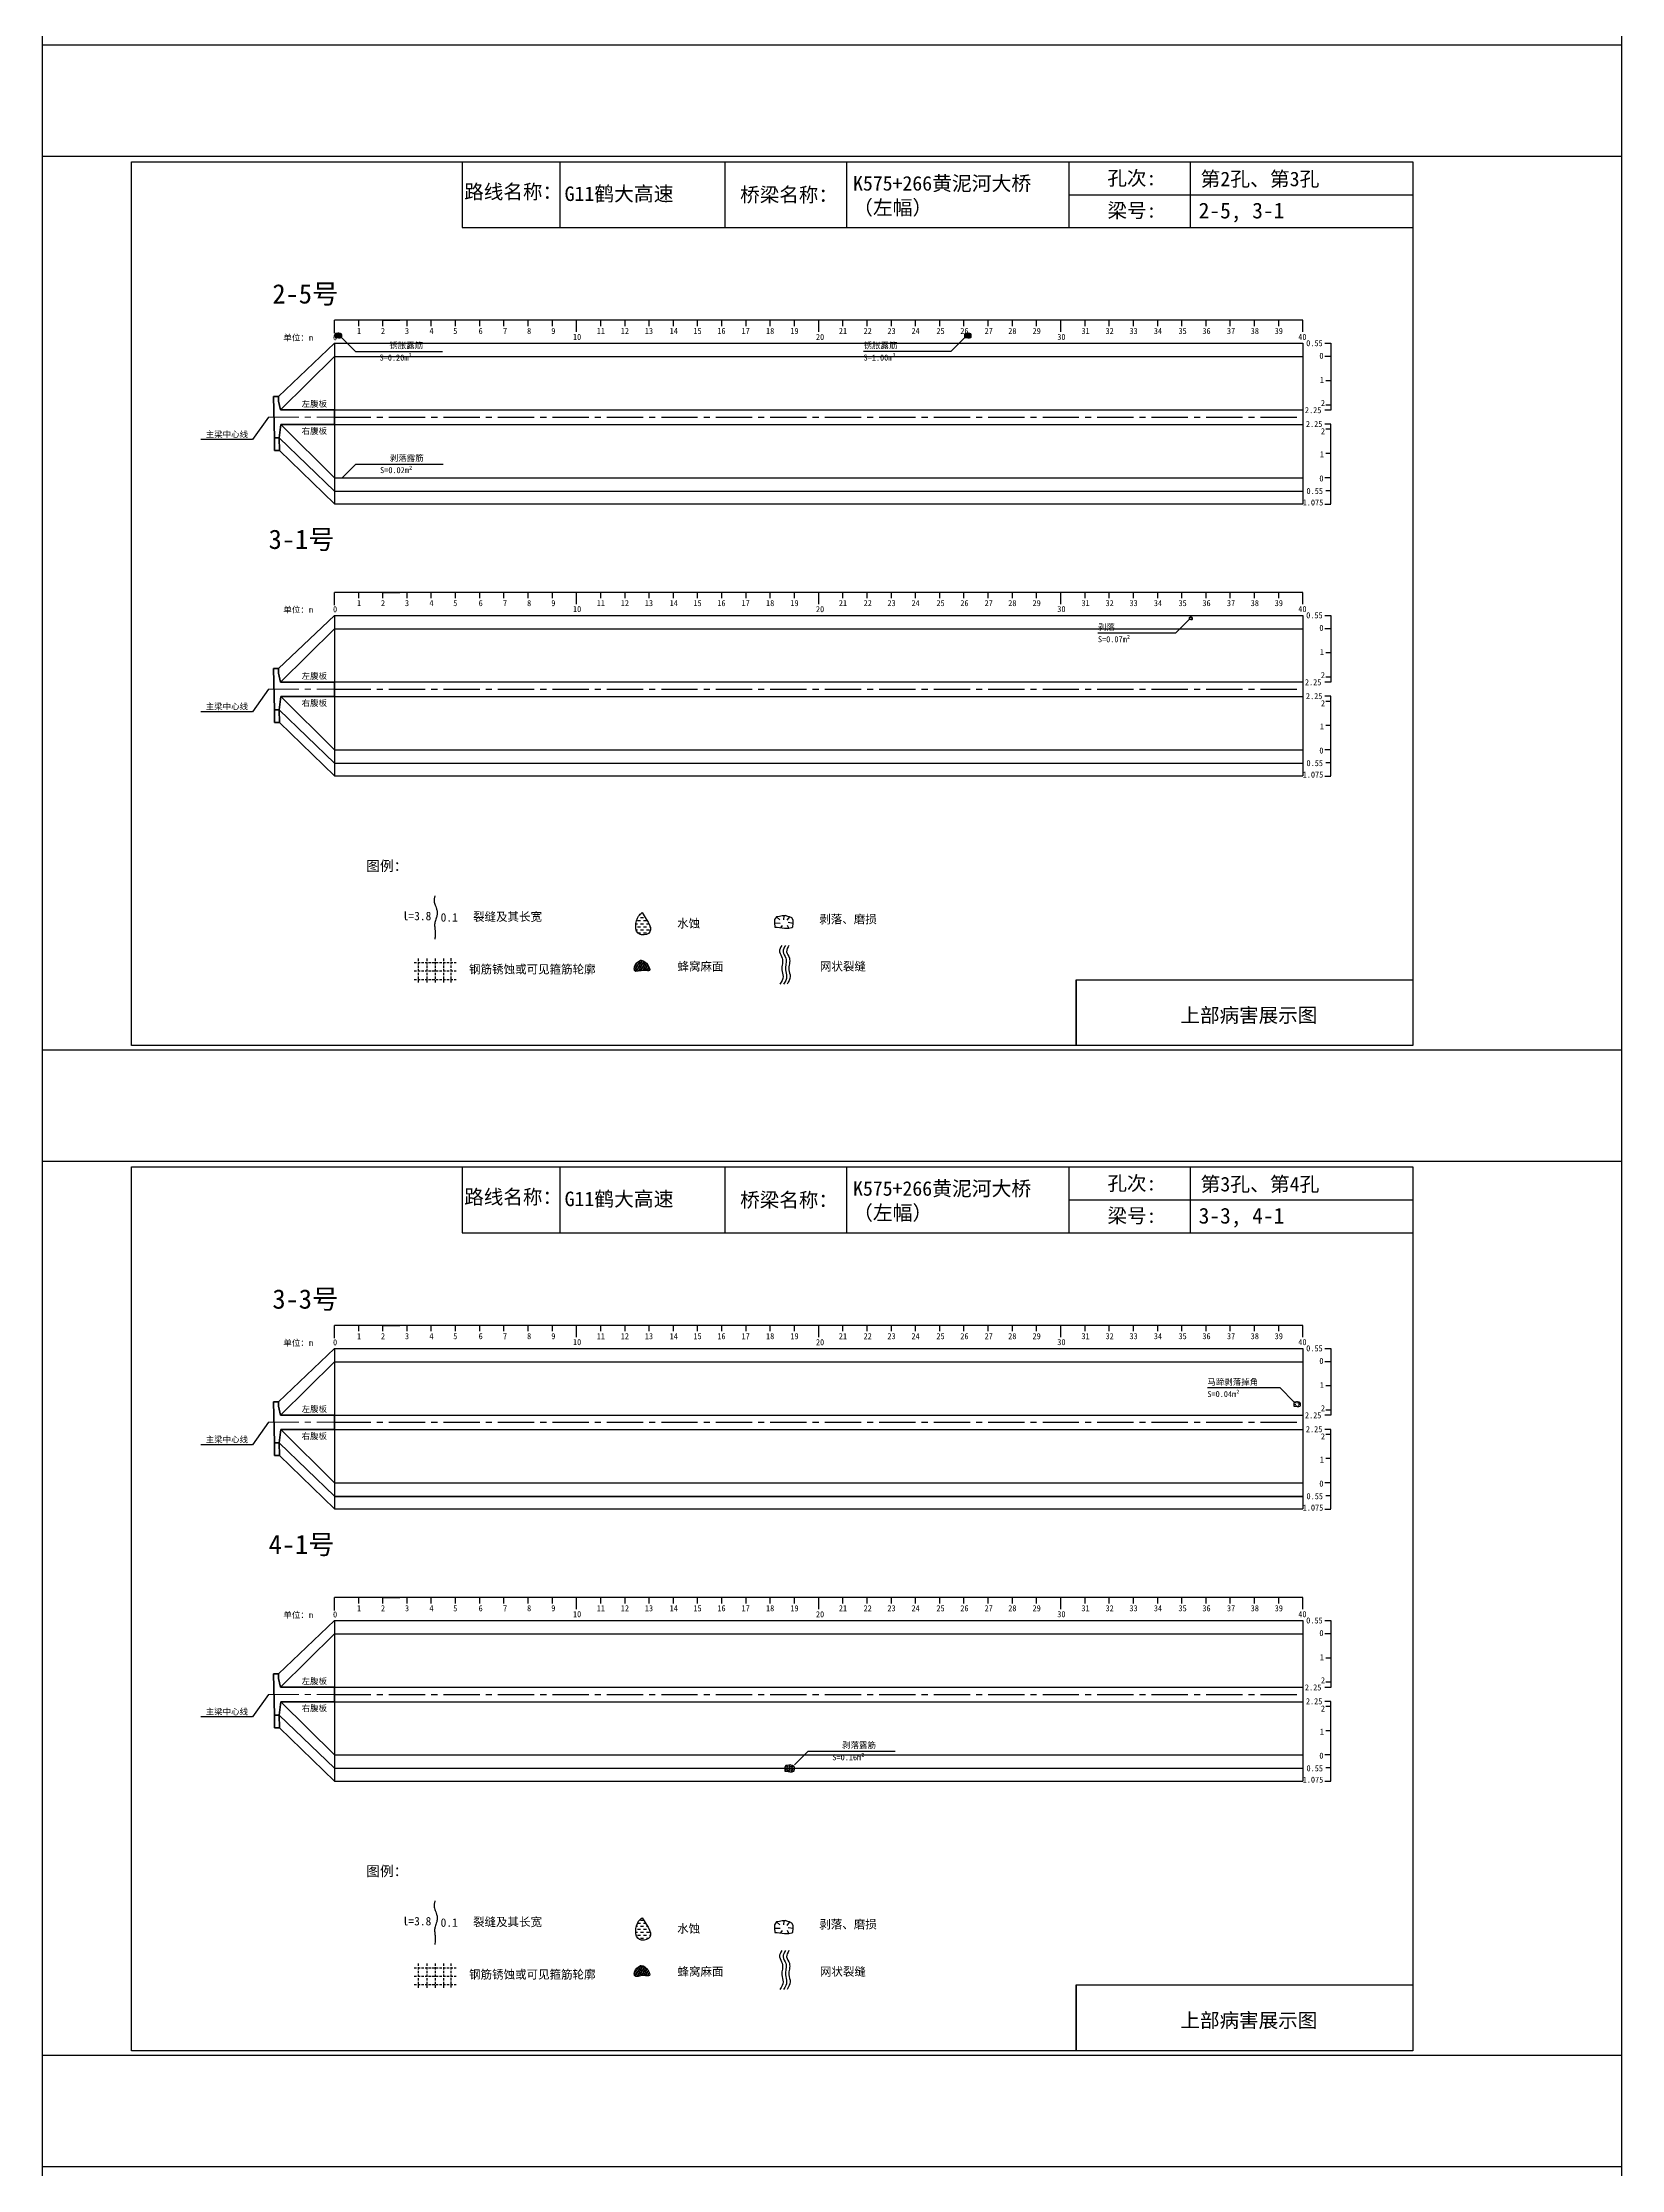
# Model space of a CAD drawing. Header units: millimetres. Extents: x -37 to 615, y -7153 to 23.
# Drawn here: x -37 to 615, y -2589 to -1711 of the extents above; entities that cross this region are included whole.
import ezdxf

# ---------------------------------------------------------------- set-up
doc = ezdxf.new("R2010")
doc.units = ezdxf.units.MM
for name, pattern in [('CENTER', [2, 1.25, -0.25, 0.25, -0.25]), ('CENTER2', [1.125, 0.75, -0.125, 0.125, -0.125]), ('DASHED', [0.75, 0.5, -0.25])]:
    doc.linetypes.add(name, pattern=pattern)
for name, color, linetype in [('加固措施', 7, 'Continuous'), ('图层1', 7, 'Continuous'), ('病害', 5, 'Continuous'), ('轮廓', 3, 'Continuous')]:
    doc.layers.add(name, color=color, linetype=linetype)
doc.layers.add('虚线', color=7, linetype='Continuous', lineweight=30)
doc.styles.get("Standard").update_dxf_attribs({"font": ''})
doc.styles.add('汉字', font='')
doc.styles.get('Standard').set_extended_font_data('SimSun')
doc.styles.get('汉字').set_extended_font_data('SimSun')
pattern_1 = [(0, (-2783.5002, -201.1734), (0.38480574, 0.76961148), [0, -0.76961148])]
pattern_2 = [(0, (-4794.9262, -487.88576), (0.38480574, 0.76961148), [0, -0.76961148])]
pattern_3 = [(0, (-2240.9707, -124.7498), (1.2467706, 1.2467706), [1.2467706, -1.2467706])]

# ---------------------------------------------------------------- blocks, each defined once
blk = doc.blocks.new('adfsd')
at = {"lineweight": -2, "ltscale": 0.5}
for p, q in [((1140.876, -3083.768), (1140.94, -3083.769)), ((1140.897, -3083.694), (1140.936, -3083.729)), ((1140.948, -3083.824), (1140.969, -3083.796)), ((1140.983, -3083.682), (1140.981, -3083.729)), ((1141.053, -3083.694), (1141.022, -3083.735)), ((1141.045, -3083.83), (1141.028, -3083.796)), ((1141.094, -3083.772), (1141.036, -3083.763))]:
    blk.add_line(p, q, dxfattribs=at)
blk.add_lwpolyline([(1141, -3083.682), (1140.967, -3083.682), (1140.934, -3083.69), (1140.897, -3083.694), (1140.876, -3083.727), (1140.876, -3083.768), (1140.88, -3083.818), (1140.905, -3083.818), (1140.991, -3083.83), (1141.045, -3083.83), (1141.078, -3083.822), (1141.09, -3083.814), (1141.094, -3083.772), (1141.094, -3083.735), (1141.078, -3083.707), (1141.053, -3083.694), (1141.033, -3083.69), (1141, -3083.678)], dxfattribs=at)
blk = doc.blocks.new('chi')
at = {"color": 0}
for p, q in [((1147.409, -3079.329), (1147.409, -3078.8)), ((1187.409, -3078.8), (1147.409, -3078.8)), ((1148.409, -3079.041), (1148.409, -3078.8)), ((1149.409, -3079.041), (1149.409, -3078.8)), ((1149.409, -3078.8), (1150.109, -3078.8)), ((1150.409, -3079.041), (1150.409, -3078.8)), ((1151.409, -3079.041), (1151.409, -3078.8)), ((1152.409, -3079.041), (1152.409, -3078.8)), ((1153.409, -3079.041), (1153.409, -3078.8)), ((1154.409, -3079.041), (1154.409, -3078.8)), ((1155.409, -3079.041), (1155.409, -3078.8)), ((1156.409, -3079.041), (1156.409, -3078.8)), ((1157.409, -3079.283), (1157.409, -3078.8)), ((1158.409, -3079.041), (1158.409, -3078.8)), ((1159.409, -3079.041), (1159.409, -3078.8)), ((1160.409, -3079.041), (1160.409, -3078.8)), ((1161.409, -3079.041), (1161.409, -3078.8)), ((1162.409, -3079.041), (1162.409, -3078.8)), ((1163.409, -3079.041), (1163.409, -3078.8)), ((1164.409, -3079.041), (1164.409, -3078.8)), ((1165.409, -3079.041), (1165.409, -3078.8)), ((1166.409, -3079.041), (1166.409, -3078.8)), ((1167.409, -3079.283), (1167.409, -3078.8)), ((1168.409, -3079.041), (1168.409, -3078.8)), ((1169.409, -3079.041), (1169.409, -3078.8)), ((1170.409, -3079.041), (1170.409, -3078.8)), ((1171.409, -3079.041), (1171.409, -3078.8)), ((1172.409, -3079.041), (1172.409, -3078.8)), ((1173.409, -3079.041), (1173.409, -3078.8)), ((1174.409, -3079.041), (1174.409, -3078.8)), ((1175.409, -3079.041), (1175.409, -3078.8)), ((1176.409, -3079.041), (1176.409, -3078.8)), ((1177.409, -3079.283), (1177.409, -3078.8)), ((1178.409, -3079.041), (1178.409, -3078.8)), ((1179.409, -3079.041), (1179.409, -3078.8)), ((1180.409, -3079.041), (1180.409, -3078.8)), ((1181.409, -3079.041), (1181.409, -3078.8)), ((1182.409, -3079.041), (1182.409, -3078.8)), ((1183.409, -3079.041), (1183.409, -3078.8)), ((1184.409, -3079.041), (1184.409, -3078.8)), ((1185.409, -3079.041), (1185.409, -3078.8)), ((1186.409, -3079.041), (1186.409, -3078.8)), ((1187.409, -3079.283), (1187.409, -3078.8))]:
    blk.add_line(p, q, dxfattribs=at)
for s, p in [('0', (1147.349, -3079.623)), ('1', (1148.339, -3079.368)), ('2', (1149.328, -3079.368)), ('3', (1150.319, -3079.368)), ('4', (1151.329, -3079.368)), ('5', (1152.313, -3079.368)), ('6', (1153.363, -3079.368)), ('7', (1154.37, -3079.368)), ('8', (1155.363, -3079.368)), ('9', (1156.363, -3079.368)), ('10', (1157.259, -3079.613)), ('11', (1158.242, -3079.368)), ('12', (1159.233, -3079.368)), ('13', (1160.227, -3079.368)), ('14', (1161.252, -3079.368)), ('15', (1162.233, -3079.368)), ('16', (1163.223, -3079.368)), ('17', (1164.224, -3079.368)), ('18', (1165.232, -3079.368)), ('19', (1166.238, -3079.368)), ('20', (1167.294, -3079.617)), ('21', (1168.24, -3079.368)), ('22', (1169.264, -3079.368)), ('23', (1170.247, -3079.368)), ('24', (1171.24, -3079.368)), ('25', (1172.271, -3079.368)), ('26', (1173.258, -3079.368)), ('27', (1174.261, -3079.368)), ('28', (1175.236, -3079.368)), ('29', (1176.24, -3079.368)), ('30', (1177.262, -3079.613)), ('31', (1178.261, -3079.368)), ('32', (1179.256, -3079.368)), ('33', (1180.243, -3079.368)), ('34', (1181.251, -3079.368)), ('35', (1182.269, -3079.368)), ('36', (1183.256, -3079.368)), ('37', (1184.269, -3079.368)), ('38', (1185.251, -3079.368)), ('39', (1186.242, -3079.368)), ('40', (1187.216, -3079.613))]:
    blk.add_text(s, height=0.25).set_placement(p)
blk = doc.blocks.new('kopp')
at = {"color": 0}
for p, q in [((1188.308, -3078.25), (1188.558, -3078.25)), ((1188.558, -3078.25), (1188.558, -3078.8)), ((1188.558, -3078.8), (1188.308, -3078.8)), ((1188.558, -3078.8), (1188.558, -3079.8)), ((1188.558, -3079.8), (1188.358, -3079.8)), ((1188.558, -3079.8), (1188.558, -3079.8)), ((1188.558, -3079.8), (1188.558, -3080.8)), ((1188.558, -3081.009), (1188.308, -3081.009)), ((1188.558, -3080.8), (1188.358, -3080.8)), ((1188.558, -3080.8), (1188.558, -3081.009)), ((1188.558, -3081.592), (1188.308, -3081.592)), ((1188.558, -3081.8), (1188.358, -3081.8)), ((1188.558, -3081.8), (1188.558, -3081.592)), ((1188.558, -3082.8), (1188.558, -3081.8)), ((1188.558, -3082.8), (1188.358, -3082.8)), ((1188.558, -3083.8), (1188.558, -3082.8)), ((1188.558, -3082.8), (1188.558, -3082.8)), ((1188.558, -3083.8), (1188.308, -3083.8)), ((1188.558, -3084.875), (1188.558, -3083.8)), ((1188.558, -3084.338), (1188.358, -3084.338)), ((1188.308, -3084.888), (1188.558, -3084.888))]:
    blk.add_line(p, q, dxfattribs=at)
for s, p in [('0.55', (1187.543, -3078.37)), ('0', (1188.086, -3078.891)), ('1', (1188.109, -3079.89)), ('2.25', (1187.49, -3081.135)), ('2', (1188.15, -3080.842)), ('2.25', (1187.53, -3081.708)), ('2', (1188.15, -3082.006)), ('1', (1188.109, -3082.959)), ('0', (1188.086, -3083.954)), ('1.075', (1187.398, -3084.946)), ('0.55', (1187.556, -3084.474))]:
    blk.add_text(s, height=0.25).set_placement(p)

msp = doc.modelspace()

# ---------------------------------------------------------------- hatches: boundary and pattern name
at = {"layer": '加固措施', "lineweight": -2}
h = msp.add_hatch(dxfattribs=at)
h.set_pattern_fill('DASH', color=256, scale=0.626645)
h.set_pattern_definition(pattern_3)
edge = h.paths.add_edge_path()
edge.add_spline(control_points=[(210.85, -2070.12), (210.36, -2070.55), (208.03, -2072.61), (207.41, -2080.1), (216.74, -2078.77), (213.29, -2073.7), (210.85, -2070.12)], knot_values=[0, 0, 0, 0, 3.237042, 15.187225, 21.182779, 35.601669, 35.601669, 35.601669, 35.601669], degree=3, periodic=0)
h = msp.add_hatch(dxfattribs=at)
h.set_pattern_fill('DASH', color=256, scale=0.626645)
h.set_pattern_definition(pattern_3)
edge = h.paths.add_edge_path()
edge.add_spline(control_points=[(210.85, -2070.12), (210.36, -2070.55), (208.03, -2072.61), (207.41, -2080.1), (216.74, -2078.77), (213.29, -2073.7), (210.85, -2070.12)], knot_values=[0, 0, 0, 0, 3.237042, 15.187225, 21.182779, 35.601669, 35.601669, 35.601669, 35.601669], degree=3, periodic=0)
h = msp.add_hatch(dxfattribs=at)
h.set_pattern_fill('DOTS', scale=0.696272)
h.set_pattern_definition(pattern_1)
edge = h.paths.add_edge_path()
edge.add_spline(control_points=[(210.19, -2089.78), (209.15, -2090.49), (207.68, -2091.51), (207.52, -2095.25), (211, -2093.53), (215.72, -2094.88), (212.21, -2089.7), (210.31, -2089.78), (210.19, -2089.78)], knot_values=[0, 0, 0, 0, 5.205471, 7.397577, 12.944796, 16.169923, 23.88441, 24.400432, 24.400432, 24.400432, 24.400432], degree=3, periodic=0)
h = msp.add_hatch(dxfattribs=at)
h.set_pattern_fill('DOTS', scale=0.696272)
h.set_pattern_definition(pattern_1)
edge = h.paths.add_edge_path()
edge.add_spline(control_points=[(210.19, -2089.78), (209.15, -2090.49), (207.68, -2091.51), (207.52, -2095.25), (211, -2093.53), (215.72, -2094.88), (212.21, -2089.7), (210.31, -2089.78), (210.19, -2089.78)], knot_values=[0, 0, 0, 0, 5.205471, 7.397577, 12.944796, 16.169923, 23.88441, 24.400432, 24.400432, 24.400432, 24.400432], degree=3, periodic=0)
h = msp.add_hatch(dxfattribs=at)
h.set_pattern_fill('DASH', color=256, scale=0.626645)
h.set_pattern_definition(pattern_3)
edge = h.paths.add_edge_path()
edge.add_spline(control_points=[(210.85, -2485.12), (210.36, -2485.55), (208.03, -2487.61), (207.41, -2495.1), (216.74, -2493.77), (213.29, -2488.7), (210.85, -2485.12)], knot_values=[0, 0, 0, 0, 3.237042, 15.187225, 21.182779, 35.601669, 35.601669, 35.601669, 35.601669], degree=3, periodic=0)
h = msp.add_hatch(dxfattribs=at)
h.set_pattern_fill('DASH', color=256, scale=0.626645)
h.set_pattern_definition(pattern_3)
edge = h.paths.add_edge_path()
edge.add_spline(control_points=[(210.85, -2485.12), (210.36, -2485.55), (208.03, -2487.61), (207.41, -2495.1), (216.74, -2493.77), (213.29, -2488.7), (210.85, -2485.12)], knot_values=[0, 0, 0, 0, 3.237042, 15.187225, 21.182779, 35.601669, 35.601669, 35.601669, 35.601669], degree=3, periodic=0)
h = msp.add_hatch(dxfattribs=at)
h.set_pattern_fill('DOTS', scale=0.696272)
h.set_pattern_definition(pattern_1)
edge = h.paths.add_edge_path()
edge.add_spline(control_points=[(210.19, -2504.78), (209.15, -2505.49), (207.68, -2506.51), (207.52, -2510.25), (211, -2508.53), (215.72, -2509.88), (212.21, -2504.7), (210.31, -2504.78), (210.19, -2504.78)], knot_values=[0, 0, 0, 0, 5.205471, 7.397577, 12.944796, 16.169923, 23.88441, 24.400432, 24.400432, 24.400432, 24.400432], degree=3, periodic=0)
h = msp.add_hatch(dxfattribs=at)
h.set_pattern_fill('DOTS', scale=0.696272)
h.set_pattern_definition(pattern_1)
edge = h.paths.add_edge_path()
edge.add_spline(control_points=[(210.19, -2504.78), (209.15, -2505.49), (207.68, -2506.51), (207.52, -2510.25), (211, -2508.53), (215.72, -2509.88), (212.21, -2504.7), (210.31, -2504.78), (210.19, -2504.78)], knot_values=[0, 0, 0, 0, 5.205471, 7.397577, 12.944796, 16.169923, 23.88441, 24.400432, 24.400432, 24.400432, 24.400432], degree=3, periodic=0)
at = {"layer": '病害', "lineweight": -2}
h = msp.add_hatch(dxfattribs=at)
h.set_pattern_fill('DOTS', color=4, scale=0.696272, style=0)
h.set_pattern_definition(pattern_2)
edge = h.paths.add_edge_path()
edge.add_spline(control_points=[(210.19, -2089.78), (209.15, -2090.49), (207.68, -2091.51), (207.52, -2095.25), (211, -2093.53), (215.72, -2094.88), (212.21, -2089.7), (210.31, -2089.78), (210.19, -2089.78)], knot_values=[0, 0, 0, 0, 1.041094, 1.479515, 2.588959, 3.233985, 4.776882, 4.880086, 4.880086, 4.880086, 4.880086], degree=3, periodic=0)
h = msp.add_hatch(dxfattribs=at)
h.set_pattern_fill('DOTS', color=4, scale=0.696272, style=0)
h.set_pattern_definition(pattern_2)
edge = h.paths.add_edge_path()
edge.add_spline(control_points=[(210.19, -2089.78), (209.15, -2090.49), (207.68, -2091.51), (207.52, -2095.25), (211, -2093.53), (215.72, -2094.88), (212.21, -2089.7), (210.31, -2089.78), (210.19, -2089.78)], knot_values=[0, 0, 0, 0, 1.041094, 1.479515, 2.588959, 3.233985, 4.776882, 4.880086, 4.880086, 4.880086, 4.880086], degree=3, periodic=0)
h = msp.add_hatch(dxfattribs=at)
h.set_pattern_fill('DOTS', color=4, scale=0.696272, style=0)
h.set_pattern_definition(pattern_2)
edge = h.paths.add_edge_path()
edge.add_spline(control_points=[(210.19, -2504.78), (209.15, -2505.49), (207.68, -2506.51), (207.52, -2510.25), (211, -2508.53), (215.72, -2509.88), (212.21, -2504.7), (210.31, -2504.78), (210.19, -2504.78)], knot_values=[0, 0, 0, 0, 1.041094, 1.479515, 2.588959, 3.233985, 4.776882, 4.880086, 4.880086, 4.880086, 4.880086], degree=3, periodic=0)
h = msp.add_hatch(dxfattribs=at)
h.set_pattern_fill('DOTS', color=4, scale=0.696272, style=0)
h.set_pattern_definition(pattern_2)
edge = h.paths.add_edge_path()
edge.add_spline(control_points=[(210.19, -2504.78), (209.15, -2505.49), (207.68, -2506.51), (207.52, -2510.25), (211, -2508.53), (215.72, -2509.88), (212.21, -2504.7), (210.31, -2504.78), (210.19, -2504.78)], knot_values=[0, 0, 0, 0, 1.041094, 1.479515, 2.588959, 3.233985, 4.776882, 4.880086, 4.880086, 4.880086, 4.880086], degree=3, periodic=0)

# ---------------------------------------------------------------- linework, layer by layer
at = {"color": 0, "linetype": 'ByBlock'}
for p, q in [((0, -1760.15), (529.17, -1760.15)), ((0, -2125), (0, -1760.15)), ((136.5, -1760.15), (136.5, -1787.28)), ((245.1, -1760.15), (245.1, -1787.28)), ((387.13, -1760.15), (387.13, -1787.28)), ((437.29, -1760.21), (437.29, -1787.34)), ((529.17, -1760.15), (529.17, -2125)), ((136.5, -1787.28), (529.17, -1787.28)), ((390.12, -2125), (390.12, -2097.88)), ((390.12, -2097.88), (529.17, -2097.88)), ((529.17, -2125), (0, -2125)), ((0, -2175.15), (529.17, -2175.15)), ((0, -2540), (0, -2175.15)), ((136.5, -2175.15), (136.5, -2202.28)), ((245.1, -2175.15), (245.1, -2202.28)), ((387.13, -2175.15), (387.13, -2202.28)), ((437.29, -2175.21), (437.29, -2202.34)), ((529.17, -2175.15), (529.17, -2540)), ((136.5, -2202.28), (529.17, -2202.28)), ((390.12, -2540), (390.12, -2512.88)), ((390.12, -2512.88), (529.17, -2512.88)), ((529.17, -2540), (0, -2540))]:
    msp.add_line(p, q, dxfattribs=at)
at = {"color": 0}
for p, q in [((60.65, -1857.07), (83.82, -1835.07)), ((83.82, -1835.07), (83.82, -1901.32)), ((83.82, -1835.07), (483.82, -1835.07)), ((483.82, -1835.07), (483.82, -1901.32)), ((61.57, -1862.57), (83.82, -1840.57)), ((56.57, -1865.57), (49.96, -1874.83)), ((61.64, -1868.57), (83.82, -1890.57)), ((83.82, -1862.57), (483.82, -1862.57)), ((83.82, -1868.57), (483.82, -1868.57)), ((483.82, -1862.57), (483.82, -1865.57)), ((49.96, -1874.83), (28.63, -1874.83)), ((60.99, -1874.07), (83.82, -1896.07)), ((61.09, -1879.32), (83.82, -1901.32)), ((83.82, -1890.57), (483.82, -1890.57)), ((83.82, -1896.07), (483.82, -1896.07)), ((83.82, -1896.19), (483.82, -1896.19)), ((83.82, -1901.32), (483.82, -1901.32)), ((60.65, -1969.41), (83.82, -1947.41)), ((83.82, -1947.41), (83.82, -2013.66)), ((83.82, -1947.41), (483.82, -1947.41)), ((483.82, -1947.41), (483.82, -2013.66)), ((61.57, -1974.92), (83.82, -1952.91)), ((83.82, -1952.91), (483.82, -1952.91)), ((83.82, -1974.91), (483.82, -1974.91)), ((483.82, -1974.91), (483.82, -1977.91)), ((56.57, -1977.91), (49.96, -1987.17)), ((61.64, -1980.91), (83.82, -2002.91)), ((83.82, -1980.91), (483.82, -1980.91)), ((49.96, -1987.17), (28.63, -1987.17)), ((60.99, -1986.41), (83.82, -2008.41)), ((61.09, -1991.66), (83.82, -2013.66)), ((83.82, -2002.91), (483.82, -2002.91)), ((83.82, -2008.41), (483.82, -2008.41)), ((83.82, -2013.66), (483.82, -2013.66)), ((60.65, -2272.07), (83.82, -2250.07)), ((61.57, -2277.57), (83.82, -2255.57)), ((83.82, -2250.07), (83.82, -2316.32)), ((83.82, -2250.07), (483.82, -2250.07)), ((483.82, -2250.07), (483.82, -2316.32)), ((56.57, -2280.57), (49.96, -2289.83)), ((83.82, -2277.57), (483.82, -2277.57)), ((483.82, -2277.57), (483.82, -2280.57)), ((49.96, -2289.83), (28.63, -2289.83)), ((60.99, -2289.07), (83.82, -2311.07)), ((61.64, -2283.57), (83.82, -2305.57)), ((83.82, -2283.57), (483.82, -2283.57)), ((61.09, -2294.32), (83.82, -2316.32)), ((83.82, -2305.57), (483.82, -2305.57)), ((83.82, -2311.07), (483.82, -2311.07)), ((83.82, -2311.19), (483.82, -2311.19)), ((83.82, -2316.32), (483.82, -2316.32)), ((60.65, -2384.41), (83.82, -2362.41)), ((61.57, -2389.92), (83.82, -2367.91)), ((83.82, -2362.41), (83.82, -2428.66)), ((83.82, -2362.41), (483.82, -2362.41)), ((83.82, -2367.91), (483.82, -2367.91)), ((483.82, -2362.41), (483.82, -2428.66)), ((56.57, -2392.91), (49.96, -2402.17)), ((61.64, -2395.91), (83.82, -2417.91)), ((83.82, -2389.91), (483.82, -2389.91)), ((83.82, -2395.91), (483.82, -2395.91)), ((483.82, -2389.91), (483.82, -2392.91)), ((49.96, -2402.17), (28.63, -2402.17)), ((60.99, -2401.41), (83.82, -2423.41)), ((61.09, -2406.66), (83.82, -2428.66)), ((83.82, -2417.91), (483.82, -2417.91)), ((83.82, -2423.41), (483.82, -2423.41)), ((83.82, -2428.66), (483.82, -2428.66))]:
    msp.add_line(p, q, dxfattribs=at)
at = {"color": 1, "linetype": 'DASHED'}
for p, q in [((84, -1831.36), (86.79, -1831.36)), ((84, -1831.84), (86.79, -1831.84)), ((84, -1832.33), (86.79, -1832.33)), ((84.7, -1832.82), (84.7, -1830.87)), ((85.39, -1832.82), (85.39, -1830.87)), ((86.09, -1832.82), (86.09, -1830.87)), ((344, -1831.36), (346.79, -1831.36)), ((344, -1831.84), (346.79, -1831.84)), ((344, -1832.33), (346.79, -1832.33)), ((344.7, -1832.82), (344.7, -1830.87)), ((345.39, -1832.82), (345.39, -1830.87)), ((346.09, -1832.82), (346.09, -1830.87)), ((87, -1890.6), (87, -1890.6)), ((87, -1890.6), (87, -1890.6)), ((87, -1890.6), (87, -1890.6)), ((87, -1890.6), (87, -1890.6)), ((87, -1890.6), (87, -1890.6)), ((87, -1890.6), (87, -1890.6)), ((269.8, -2422.72), (273.8, -2422.72)), ((269.8, -2423.42), (273.8, -2423.42)), ((270.8, -2424.81), (270.8, -2422.02)), ((271.8, -2424.81), (271.8, -2422.02)), ((272.8, -2424.81), (272.8, -2422.02)), ((269.8, -2424.11), (273.8, -2424.11))]:
    msp.add_line(p, q, dxfattribs=at)
at = {"color": 7}
for p, q in [((84, -1832.03), (84.82, -1832.04)), ((84.26, -1831.08), (84.77, -1831.52)), ((84.92, -1832.74), (85.19, -1832.38)), ((85.37, -1830.92), (85.34, -1831.52)), ((86.26, -1831.08), (85.86, -1831.6)), ((86.16, -1832.82), (85.94, -1832.38)), ((86.79, -1832.08), (86.04, -1831.96)), ((344, -1832.03), (344.82, -1832.04)), ((344.26, -1831.08), (344.77, -1831.52)), ((344.92, -1832.74), (345.19, -1832.38)), ((345.37, -1830.92), (345.34, -1831.52)), ((346.26, -1831.08), (345.86, -1831.6)), ((346.16, -1832.82), (345.94, -1832.38)), ((346.79, -1832.08), (346.04, -1831.96)), ((87, -1890.6), (87, -1890.6)), ((87, -1890.6), (87, -1890.6)), ((87, -1890.6), (87, -1890.6)), ((87, -1890.6), (87, -1890.6)), ((87, -1890.6), (87, -1890.6)), ((87, -1890.6), (87, -1890.6)), ((87, -1890.6), (87, -1890.6)), ((436.8, -1948.71), (437.21, -1948.72)), ((436.93, -1948.24), (437.18, -1948.46)), ((437.26, -1949.07), (437.39, -1948.89)), ((437.48, -1948.16), (437.47, -1948.46)), ((437.93, -1948.24), (437.73, -1948.5)), ((437.88, -1949.11), (437.77, -1948.89)), ((438.19, -1948.74), (437.82, -1948.68)), ((480, -2273.21), (480.82, -2273.22)), ((480.26, -2272.26), (480.77, -2272.7)), ((480.92, -2273.92), (481.19, -2273.56)), ((481.37, -2272.11), (481.34, -2272.7)), ((482.26, -2272.26), (481.86, -2272.78)), ((482.16, -2274), (481.94, -2273.56)), ((482.79, -2273.26), (482.04, -2273.15)), ((270.18, -2422.32), (270.9, -2422.95)), ((271.76, -2422.1), (271.72, -2422.95)), ((273.05, -2422.32), (272.47, -2423.07)), ((273.8, -2423.76), (272.73, -2423.59)), ((269.8, -2423.68), (270.98, -2423.7)), ((271.12, -2424.7), (271.5, -2424.18)), ((272.89, -2424.81), (272.58, -2424.18))]:
    msp.add_line(p, q, dxfattribs=at)
for p, q in [((83.82, -1840.57), (483.82, -1840.57)), ((83.82, -2255.57), (483.82, -2255.57))]:
    msp.add_line(p, q)
at = {"color": 1, "linetype": 'CENTER2', "ltscale": 20}
for p, q in [((83.82, -1865.57), (483.82, -1865.57)), ((83.82, -1977.91), (483.82, -1977.91)), ((83.82, -2280.57), (483.82, -2280.57)), ((83.82, -2392.91), (483.82, -2392.91))]:
    msp.add_line(p, q, dxfattribs=at)
at = {"color": 1, "linetype": 'DASHED', "ltscale": 2}
for p, q in [((118.45, -2089.01), (118.45, -2099.45)), ((118.45, -2089.01), (118.45, -2099.45)), ((121.93, -2089.01), (121.93, -2099.45)), ((121.93, -2089.01), (121.93, -2099.45)), ((125.41, -2089.01), (125.41, -2099.45)), ((125.41, -2089.01), (125.41, -2099.45)), ((128.89, -2089.01), (128.89, -2099.45)), ((128.89, -2089.01), (128.89, -2099.45)), ((131.87, -2088.98), (131.87, -2099.43)), ((131.87, -2088.98), (131.87, -2099.43)), ((116.71, -2090.75), (134.11, -2090.75)), ((116.71, -2090.75), (134.11, -2090.75)), ((116.71, -2094.23), (134.11, -2094.23)), ((116.71, -2094.23), (134.11, -2094.23)), ((116.71, -2097.71), (134.11, -2097.71)), ((116.71, -2097.71), (134.11, -2097.71)), ((116.71, -2505.75), (134.11, -2505.75)), ((116.71, -2505.75), (134.11, -2505.75)), ((116.71, -2509.23), (134.11, -2509.23)), ((116.71, -2509.23), (134.11, -2509.23)), ((118.45, -2504.01), (118.45, -2514.45)), ((118.45, -2504.01), (118.45, -2514.45)), ((121.93, -2504.01), (121.93, -2514.45)), ((121.93, -2504.01), (121.93, -2514.45)), ((125.41, -2504.01), (125.41, -2514.45)), ((125.41, -2504.01), (125.41, -2514.45)), ((128.89, -2504.01), (128.89, -2514.45)), ((128.89, -2504.01), (128.89, -2514.45)), ((131.87, -2503.98), (131.87, -2514.43)), ((131.87, -2503.98), (131.87, -2514.43)), ((116.71, -2512.71), (134.11, -2512.71)), ((116.71, -2512.71), (134.11, -2512.71))]:
    msp.add_line(p, q, dxfattribs=at)
at = {"color": 3, "linetype": 'ByBlock'}
for points in [[(-36.77, -1296.81), (615.38, -1296.81), (615.38, -1757.93), (-36.77, -1757.93)], [(-36.77, -1711.81), (615.38, -1711.81), (615.38, -2172.93), (-36.77, -2172.93)], [(-36.77, -2126.81), (615.38, -2126.81), (615.38, -2587.93), (-36.77, -2587.93)], [(-36.77, -2541.81), (615.38, -2541.81), (615.38, -3002.93), (-36.77, -3002.93)]]:
    msp.add_lwpolyline(points, close=True, dxfattribs=at)
at = {"color": 7}
for points in [[(85.58, -1830.92), (85.16, -1830.92), (84.74, -1831.03), (84.26, -1831.08), (84, -1831.5), (84, -1832.03), (84.05, -1832.66), (84.37, -1832.66), (85.47, -1832.82), (86.16, -1832.82), (86.58, -1832.71), (86.74, -1832.61), (86.79, -1832.08), (86.79, -1831.61), (86.58, -1831.24), (86.26, -1831.08), (86, -1831.03), (85.58, -1830.87)], [(86.79, -1832.82), (92.45, -1838.47), (128.45, -1838.47)], [(344, -1832.82), (338.34, -1838.47), (302.34, -1838.47)], [(345.58, -1830.92), (345.16, -1830.92), (344.74, -1831.03), (344.26, -1831.08), (344, -1831.5), (344, -1832.03), (344.05, -1832.66), (344.37, -1832.66), (345.47, -1832.82), (346.16, -1832.82), (346.58, -1832.71), (346.74, -1832.61), (346.79, -1832.08), (346.79, -1831.61), (346.58, -1831.24), (346.26, -1831.08), (346, -1831.03), (345.58, -1830.87)], [(87, -1890.6), (92.66, -1884.94), (128.66, -1884.94)], [(87, -1890.6), (87, -1890.6), (87, -1890.6), (87, -1890.6), (87, -1890.6), (87, -1890.6), (87, -1890.6), (87, -1890.6), (87, -1890.6), (87, -1890.6), (87, -1890.6), (87, -1890.6), (87, -1890.6), (87, -1890.6), (87, -1890.6), (87, -1890.6), (87, -1890.6), (87, -1890.6)], [(436.8, -1949.11), (431.14, -1954.76), (399.14, -1954.76)], [(437.59, -1948.16), (437.38, -1948.16), (437.17, -1948.21), (436.93, -1948.24), (436.8, -1948.45), (436.8, -1948.71), (436.83, -1949.03), (436.98, -1949.03), (437.54, -1949.11), (437.88, -1949.11), (438.09, -1949.06), (438.17, -1949), (438.19, -1948.74), (438.19, -1948.5), (438.09, -1948.32), (437.93, -1948.24), (437.8, -1948.21), (437.59, -1948.13)], [(480, -2272.05), (474.34, -2266.4), (444.34, -2266.4)], [(481.58, -2272.11), (481.16, -2272.11), (480.74, -2272.21), (480.26, -2272.26), (480, -2272.69), (480, -2273.21), (480.05, -2273.84), (480.37, -2273.84), (481.47, -2274), (482.16, -2274), (482.58, -2273.89), (482.74, -2273.79), (482.79, -2273.26), (482.79, -2272.79), (482.58, -2272.42), (482.26, -2272.26), (482, -2272.21), (481.58, -2272.05)], [(272.06, -2422.1), (271.46, -2422.1), (270.86, -2422.25), (270.18, -2422.32), (269.8, -2422.93), (269.8, -2423.68), (269.88, -2424.58), (270.33, -2424.58), (271.91, -2424.81), (272.89, -2424.81), (273.5, -2424.66), (273.72, -2424.51), (273.8, -2423.76), (273.8, -2423.08), (273.5, -2422.55), (273.05, -2422.32), (272.67, -2422.25), (272.06, -2422.02)], [(273.8, -2422.02), (279.46, -2416.36), (315.46, -2416.36)]]:
    msp.add_lwpolyline(points, dxfattribs=at)
at = {"lineweight": -2}
for points in [[(210.19, -2089.78), (209.15, -2090.49), (207.68, -2091.51), (207.52, -2095.25), (211, -2093.53), (215.72, -2094.88), (212.21, -2089.7), (210.31, -2089.78), (210.19, -2089.78)], [(210.19, -2089.78), (209.15, -2090.49), (207.68, -2091.51), (207.52, -2095.25), (211, -2093.53), (215.72, -2094.88), (212.21, -2089.7), (210.31, -2089.78), (210.19, -2089.78)], [(210.19, -2504.78), (209.15, -2505.49), (207.68, -2506.51), (207.52, -2510.25), (211, -2508.53), (215.72, -2509.88), (212.21, -2504.7), (210.31, -2504.78), (210.19, -2504.78)], [(210.19, -2504.78), (209.15, -2505.49), (207.68, -2506.51), (207.52, -2510.25), (211, -2508.53), (215.72, -2509.88), (212.21, -2504.7), (210.31, -2504.78), (210.19, -2504.78)]]:
    msp.add_open_spline(points, degree=3, knots=[0, 0, 0, 0, 3.624423, 5.150725, 9.013098, 11.258664, 16.630045, 16.989336, 16.989336, 16.989336, 16.989336], dxfattribs=at)
for points in [[(268.59, -2083.64), (268.08, -2084.53), (267.03, -2086.33), (269.71, -2089.45), (267.97, -2093.1), (269.63, -2096.74), (268.46, -2098.65), (267.82, -2099.69)], [(268.59, -2083.64), (268.08, -2084.53), (267.03, -2086.33), (269.71, -2089.45), (267.97, -2093.1), (269.63, -2096.74), (268.46, -2098.65), (267.82, -2099.69)], [(270.07, -2083.64), (269.55, -2084.53), (268.51, -2086.33), (271.18, -2089.45), (269.44, -2093.1), (271.1, -2096.74), (269.94, -2098.65), (269.3, -2099.69)], [(270.07, -2083.64), (269.55, -2084.53), (268.51, -2086.33), (271.18, -2089.45), (269.44, -2093.1), (271.1, -2096.74), (269.94, -2098.65), (269.3, -2099.69)], [(271.52, -2083.64), (271, -2084.53), (269.96, -2086.33), (272.63, -2089.45), (270.89, -2093.1), (272.55, -2096.74), (271.39, -2098.65), (270.75, -2099.69)], [(271.52, -2083.64), (271, -2084.53), (269.96, -2086.33), (272.63, -2089.45), (270.89, -2093.1), (272.55, -2096.74), (271.39, -2098.65), (270.75, -2099.69)], [(268.59, -2498.64), (268.08, -2499.53), (267.03, -2501.33), (269.71, -2504.45), (267.97, -2508.1), (269.63, -2511.74), (268.46, -2513.65), (267.82, -2514.69)], [(268.59, -2498.64), (268.08, -2499.53), (267.03, -2501.33), (269.71, -2504.45), (267.97, -2508.1), (269.63, -2511.74), (268.46, -2513.65), (267.82, -2514.69)], [(270.07, -2498.64), (269.55, -2499.53), (268.51, -2501.33), (271.18, -2504.45), (269.44, -2508.1), (271.1, -2511.74), (269.94, -2513.65), (269.3, -2514.69)], [(270.07, -2498.64), (269.55, -2499.53), (268.51, -2501.33), (271.18, -2504.45), (269.44, -2508.1), (271.1, -2511.74), (269.94, -2513.65), (269.3, -2514.69)], [(271.52, -2498.64), (271, -2499.53), (269.96, -2501.33), (272.63, -2504.45), (270.89, -2508.1), (272.55, -2511.74), (271.39, -2513.65), (270.75, -2514.69)], [(271.52, -2498.64), (271, -2499.53), (269.96, -2501.33), (272.63, -2504.45), (270.89, -2508.1), (272.55, -2511.74), (271.39, -2513.65), (270.75, -2514.69)]]:
    msp.add_open_spline(points, degree=3, knots=[0, 0, 0, 0, 2.808133, 5.677796, 10.461234, 13.324406, 16.732801, 16.732801, 16.732801, 16.732801])
at = {"layer": '加固措施', "lineweight": -2}
for points in [[(210.85, -2070.12), (210.36, -2070.55), (208.03, -2072.61), (207.41, -2080.1), (216.74, -2078.77), (213.29, -2073.7), (210.85, -2070.12)], [(210.85, -2070.12), (210.36, -2070.55), (208.03, -2072.61), (207.41, -2080.1), (216.74, -2078.77), (213.29, -2073.7), (210.85, -2070.12)], [(210.85, -2485.12), (210.36, -2485.55), (208.03, -2487.61), (207.41, -2495.1), (216.74, -2493.77), (213.29, -2488.7), (210.85, -2485.12)], [(210.85, -2485.12), (210.36, -2485.55), (208.03, -2487.61), (207.41, -2495.1), (216.74, -2493.77), (213.29, -2488.7), (210.85, -2485.12)]]:
    msp.add_open_spline(points, degree=3, knots=[0, 0, 0, 0, 2.028466, 9.51698, 13.274057, 22.309569, 22.309569, 22.309569, 22.309569], dxfattribs=at)
at = {"layer": '图层1', "lineweight": -2}
for points in [[(125.25, -2063.18), (125.22, -2063.39), (125.18, -2063.61), (125.07, -2064.25), (125.02, -2064.65), (124.99, -2065.22), (125, -2065.4), (125.02, -2065.69), (125.03, -2065.79), (125.06, -2066), (125.09, -2066.11), (125.19, -2066.49), (125.29, -2066.79), (125.54, -2067.43), (125.69, -2067.78), (125.96, -2068.54), (126.09, -2068.96), (126.21, -2069.66), (126.24, -2069.94), (126.25, -2070.49), (126.23, -2070.75), (126.16, -2071.26), (126.11, -2071.5), (126, -2071.97), (125.93, -2072.19), (125.76, -2072.75), (125.64, -2073.07), (125.45, -2073.67), (125.36, -2073.96), (125.27, -2074.34), (125.24, -2074.46), (125.21, -2074.68), (125.2, -2074.77), (125.18, -2074.97), (125.17, -2075.08), (125.17, -2075.46), (125.18, -2075.75), (125.23, -2076.38), (125.27, -2076.71), (125.33, -2077.3), (125.35, -2077.54), (125.38, -2078), (125.39, -2078.22), (125.4, -2078.64), (125.4, -2078.84), (125.39, -2079.46), (125.37, -2079.86), (125.32, -2080.55), (125.3, -2080.85), (125.27, -2081.15)], [(125.25, -2063.18), (125.22, -2063.39), (125.18, -2063.61), (125.07, -2064.25), (125.02, -2064.65), (124.99, -2065.22), (125, -2065.4), (125.02, -2065.69), (125.03, -2065.79), (125.06, -2066), (125.09, -2066.11), (125.19, -2066.49), (125.29, -2066.79), (125.54, -2067.43), (125.69, -2067.78), (125.96, -2068.54), (126.09, -2068.96), (126.21, -2069.66), (126.24, -2069.94), (126.25, -2070.49), (126.23, -2070.75), (126.16, -2071.26), (126.11, -2071.5), (126, -2071.97), (125.93, -2072.19), (125.76, -2072.75), (125.64, -2073.07), (125.45, -2073.67), (125.36, -2073.96), (125.27, -2074.34), (125.24, -2074.46), (125.21, -2074.68), (125.2, -2074.77), (125.18, -2074.97), (125.17, -2075.08), (125.17, -2075.46), (125.18, -2075.75), (125.23, -2076.38), (125.27, -2076.71), (125.33, -2077.3), (125.35, -2077.54), (125.38, -2078), (125.39, -2078.22), (125.4, -2078.64), (125.4, -2078.84), (125.39, -2079.46), (125.37, -2079.86), (125.32, -2080.55), (125.3, -2080.85), (125.27, -2081.15)], [(125.25, -2478.18), (125.22, -2478.39), (125.18, -2478.61), (125.07, -2479.25), (125.02, -2479.65), (124.99, -2480.22), (125, -2480.4), (125.02, -2480.69), (125.03, -2480.79), (125.06, -2481), (125.09, -2481.11), (125.19, -2481.49), (125.29, -2481.79), (125.54, -2482.43), (125.69, -2482.78), (125.96, -2483.54), (126.09, -2483.96), (126.21, -2484.66), (126.24, -2484.94), (126.25, -2485.49), (126.23, -2485.75), (126.16, -2486.26), (126.11, -2486.5), (126, -2486.97), (125.93, -2487.19), (125.76, -2487.75), (125.64, -2488.07), (125.45, -2488.67), (125.36, -2488.96), (125.27, -2489.34), (125.24, -2489.46), (125.21, -2489.68), (125.2, -2489.77), (125.18, -2489.97), (125.17, -2490.08), (125.17, -2490.46), (125.18, -2490.75), (125.23, -2491.38), (125.27, -2491.71), (125.33, -2492.3), (125.35, -2492.54), (125.38, -2493), (125.39, -2493.22), (125.4, -2493.64), (125.4, -2493.84), (125.39, -2494.46), (125.37, -2494.86), (125.32, -2495.55), (125.3, -2495.85), (125.27, -2496.15)], [(125.25, -2478.18), (125.22, -2478.39), (125.18, -2478.61), (125.07, -2479.25), (125.02, -2479.65), (124.99, -2480.22), (125, -2480.4), (125.02, -2480.69), (125.03, -2480.79), (125.06, -2481), (125.09, -2481.11), (125.19, -2481.49), (125.29, -2481.79), (125.54, -2482.43), (125.69, -2482.78), (125.96, -2483.54), (126.09, -2483.96), (126.21, -2484.66), (126.24, -2484.94), (126.25, -2485.49), (126.23, -2485.75), (126.16, -2486.26), (126.11, -2486.5), (126, -2486.97), (125.93, -2487.19), (125.76, -2487.75), (125.64, -2488.07), (125.45, -2488.67), (125.36, -2488.96), (125.27, -2489.34), (125.24, -2489.46), (125.21, -2489.68), (125.2, -2489.77), (125.18, -2489.97), (125.17, -2490.08), (125.17, -2490.46), (125.18, -2490.75), (125.23, -2491.38), (125.27, -2491.71), (125.33, -2492.3), (125.35, -2492.54), (125.38, -2493), (125.39, -2493.22), (125.4, -2493.64), (125.4, -2493.84), (125.39, -2494.46), (125.37, -2494.86), (125.32, -2495.55), (125.3, -2495.85), (125.27, -2496.15)]]:
    msp.add_open_spline(points, degree=3, knots=[0, 0, 0, 0, 0.93103, 0.93103, 2.904338, 2.904338, 3.933552, 3.933552, 4.598026, 4.598026, 5.2625, 5.2625, 6.799065, 6.799065, 8.335629, 8.335629, 9.872194, 9.872194, 10.744529, 10.744529, 11.616864, 11.616864, 12.4892, 12.4892, 13.361535, 13.361535, 14.755665, 14.755665, 16.149795, 16.149795, 16.835641, 16.835641, 17.410365, 17.410365, 17.98509, 17.98509, 19.45733, 19.45733, 20.929571, 20.929571, 21.910052, 21.910052, 22.722819, 22.722819, 23.535585, 23.535585, 25.161117, 25.161117, 26.428502, 26.428502, 26.428502, 26.428502], dxfattribs=at)
at = {"layer": '病害', "color": 5}
for p, q in [((136.5, -1760.15), (136.5, -1787.28)), ((245.1, -1760.15), (245.1, -1787.28)), ((387.13, -1760.15), (387.13, -1787.28)), ((529.17, -1760.15), (529.17, -1787.28)), ((136.5, -1787.28), (386.58, -1787.28)), ((386.58, -1787.28), (529.17, -1787.28)), ((390.12, -2097.88), (529.17, -2097.88)), ((390.12, -2097.88), (390.12, -2125)), ((529.17, -2097.88), (529.17, -2125)), ((136.5, -2175.15), (136.5, -2202.28)), ((245.1, -2175.15), (245.1, -2202.28)), ((387.13, -2175.15), (387.13, -2202.28)), ((529.17, -2175.15), (529.17, -2202.28)), ((136.5, -2202.28), (386.58, -2202.28)), ((386.58, -2202.28), (529.17, -2202.28)), ((390.12, -2512.88), (529.17, -2512.88)), ((390.12, -2512.88), (390.12, -2540)), ((529.17, -2512.88), (529.17, -2540))]:
    msp.add_line(p, q, dxfattribs=at)
at = {"layer": '病害', "color": 0}
for p, q in [((176.83, -1760.15), (176.83, -1787.28)), ((295.25, -1760.15), (295.25, -1787.28)), ((387.14, -1773.77), (529.17, -1773.77)), ((176.83, -2175.15), (176.83, -2202.28)), ((295.25, -2175.15), (295.25, -2202.28)), ((387.14, -2188.77), (529.17, -2188.77))]:
    msp.add_line(p, q, dxfattribs=at)
at = {"layer": '虚线', "linetype": 'CENTER', "lineweight": 18, "ltscale": 10}
for p, q in [((56.57, -1865.57), (83.82, -1865.57)), ((56.57, -1977.91), (83.82, -1977.91)), ((56.57, -2280.57), (83.82, -2280.57)), ((56.57, -2392.91), (83.82, -2392.91))]:
    msp.add_line(p, q, dxfattribs=at)
at = {"layer": '轮廓', "color": 5, "lineweight": 35}
for p, q in [((58.99, -1874.07), (58.65, -1857.07)), ((58.65, -1857.07), (60.65, -1857.07)), ((60.69, -1858.95), (60.65, -1857.07)), ((61.57, -1862.57), (60.69, -1858.95)), ((60.99, -1874.07), (61.63, -1868.57)), ((83.82, -1862.57), (61.57, -1862.57)), ((83.82, -1868.57), (61.63, -1868.57)), ((83.82, -1868.57), (83.82, -1862.57)), ((58.99, -1874.07), (60.99, -1874.07)), ((59.09, -1879.32), (58.99, -1874.07)), ((61.09, -1879.32), (60.99, -1874.07)), ((59.09, -1879.32), (61.09, -1879.32)), ((58.99, -1986.41), (58.65, -1969.41)), ((58.65, -1969.41), (60.65, -1969.41)), ((60.69, -1971.29), (60.65, -1969.41)), ((61.57, -1974.92), (60.69, -1971.29)), ((83.82, -1974.92), (61.57, -1974.92)), ((83.82, -1980.92), (83.82, -1974.92)), ((60.99, -1986.41), (61.63, -1980.91)), ((83.82, -1980.91), (61.63, -1980.91)), ((58.99, -1986.41), (60.99, -1986.41)), ((59.09, -1991.66), (58.99, -1986.41)), ((59.09, -1991.66), (61.09, -1991.66)), ((61.09, -1991.66), (60.99, -1986.41)), ((58.99, -2289.07), (58.65, -2272.07)), ((58.65, -2272.07), (60.65, -2272.07)), ((60.69, -2273.95), (60.65, -2272.07)), ((61.57, -2277.57), (60.69, -2273.95)), ((83.82, -2277.57), (61.57, -2277.57)), ((83.82, -2283.57), (83.82, -2277.57)), ((58.99, -2289.07), (60.99, -2289.07)), ((59.09, -2294.32), (58.99, -2289.07)), ((60.99, -2289.07), (61.63, -2283.57)), ((61.09, -2294.32), (60.99, -2289.07)), ((83.82, -2283.57), (61.63, -2283.57)), ((59.09, -2294.32), (61.09, -2294.32)), ((58.99, -2401.41), (58.65, -2384.41)), ((58.65, -2384.41), (60.65, -2384.41)), ((60.69, -2386.29), (60.65, -2384.41)), ((61.57, -2389.92), (60.69, -2386.29)), ((60.99, -2401.41), (61.63, -2395.91)), ((83.82, -2389.92), (61.57, -2389.92)), ((83.82, -2395.91), (61.63, -2395.91)), ((83.82, -2395.92), (83.82, -2389.92)), ((58.99, -2401.41), (60.99, -2401.41)), ((59.09, -2406.66), (58.99, -2401.41)), ((61.09, -2406.66), (60.99, -2401.41)), ((59.09, -2406.66), (61.09, -2406.66))]:
    msp.add_line(p, q, dxfattribs=at)

# ---------------------------------------------------------------- block references
for name, p, xscale, yscale, zscale in [('chi', (-11390.27, 28962.43), 9.999999999994273, 9.999999999994273, 9.999999999994273), ('kopp', (-11390.27, 28947.43), 9.999999999994273, 9.999999999994273, 9.999999999994273), ('chi', (-11390.27, 28850.09), 9.999999999994273, 9.999999999994273, 9.999999999994273), ('kopp', (-11390.27, 28835.09), 9.999999999994273, 9.999999999994273, 9.999999999994273), ('adfsd', (-39452.38, 105282.64), 34.81359766870787, 34.81359766870787, 34.81359766870787), ('adfsd', (-39452.38, 105282.64), 34.81359766870787, 34.81359766870787, 34.81359766870787), ('chi', (-11390.27, 28547.43), 9.999999999994273, 9.999999999994273, 9.999999999994273), ('kopp', (-11390.27, 28532.43), 9.999999999994273, 9.999999999994273, 9.999999999994273), ('chi', (-11390.27, 28435.09), 9.999999999994273, 9.999999999994273, 9.999999999994273), ('kopp', (-11390.27, 28420.09), 9.999999999994273, 9.999999999994273, 9.999999999994273), ('adfsd', (-39452.38, 104867.64), 34.81359766870787, 34.81359766870787, 34.81359766870787), ('adfsd', (-39452.38, 104867.64), 34.81359766870787, 34.81359766870787, 34.81359766870787)]:
    msp.add_blockref(name, p, dxfattribs=dict(xscale=xscale, yscale=yscale, zscale=zscale))

# ---------------------------------------------------------------- texts
for s, p in [('单位：m', (62.7, -1834.01)), ('左腹板', (70.24, -1861.36)), ('右腹板', (70.24, -1872.53)), ('主梁中心线', (30.63, -1873.92)), ('单位：m', (62.7, -1946.35)), ('左腹板', (70.24, -1973.7)), ('主梁中心线', (30.63, -1986.27)), ('右腹板', (70.24, -1984.87)), ('单位：m', (62.7, -2249.01)), ('左腹板', (70.24, -2276.36)), ('主梁中心线', (30.63, -2288.92)), ('右腹板', (70.24, -2287.53)), ('单位：m', (62.7, -2361.35)), ('左腹板', (70.24, -2388.7)), ('右腹板', (70.24, -2399.87)), ('主梁中心线', (30.63, -2401.27))]:
    msp.add_text(s, height=2.5).set_placement(p)
at = {"color": 7}
for s, p in [('锈胀露筋', (106.45, -1837.22)), ('锈胀露筋', (302.34, -1837.22)), ('S=0.20m²', (102.45, -1842.22)), ('S=1.00m²', (302.34, -1842.22)), ('S=0.02m²', (102.66, -1888.69)), ('剥落露筋', (106.66, -1883.69)), ('剥落', (399.14, -1953.51)), ('S=0.07m²', (399.14, -1958.51)), ('马蹄剥落掉角', (444.34, -2265.15)), ('S=0.04m²', (444.34, -2270.15)), ('剥落露筋', (293.46, -2415.11)), ('S=0.16m²', (289.46, -2420.11))]:
    msp.add_text(s, height=2.5, dxfattribs=at).set_placement(p)
at = {"linetype": 'ByBlock', "attachment_point": 1, "style": '汉字'}
for s, insert, char_height, width in [('{\\C0;第2孔、第3孔}', (441.52, -1764.22), 6, 77.4135), ('{\\C0;G11鹤大高速}', (178.87, -1770.32), 6, 62.8604), ('K575+266黄泥河大桥（左幅）', (298, -1766.03), 6, 87.5474), ('{\\C0;2-5, 3-1}', (440.75, -1777.02), 6.5, 84.1186), ('{\\C0;2-5号}', (58.2, -1810.66), 8, 49.3496), ('{\\C0;3-1号}', (56.63, -1911.99), 8, 49.3496), ('{\\C0;G11鹤大高速}', (178.87, -2185.32), 6, 62.8604), ('K575+266黄泥河大桥（左幅）', (298, -2181.03), 6, 87.5474), ('{\\C0;第3孔、第4孔}', (441.52, -2179.22), 6, 77.4135), ('{\\C0;3-3, 4-1}', (440.75, -2192.02), 6.5, 84.1186), ('{\\C0;3-3号}', (58.2, -2225.66), 8, 49.3496), ('{\\C0;4-1号}', (56.63, -2326.99), 8, 49.3496)]:
    msp.add_mtext(s, dxfattribs=dict(at, insert=insert, char_height=char_height, width=width))
at = {"layer": '图层1', "style": '汉字'}
for s, p in [('孔次:', (403.05, -1769.84)), ('路线名称：', (137.42, -1775.46)), ('桥梁名称：', (251.38, -1776.71)), ('梁号:', (403.08, -1783.2)), ('上部病害展示图', (433.23, -2115.44)), ('路线名称：', (137.42, -2190.46)), ('桥梁名称：', (251.38, -2191.71)), ('孔次:', (403.05, -2184.84)), ('梁号:', (403.08, -2198.2)), ('上部病害展示图', (433.23, -2530.44))]:
    msp.add_text(s, height=5.918, dxfattribs=at).set_placement(p)
at = {"layer": '图层1', "lineweight": -2, "attachment_point": 1}
for s, insert, char_height in [('图例：', (96.91, -2048.77), 4.178), ('图例：', (96.91, -2048.77), 4.178), ('l=3.8', (111.98, -2069.79), 3.481), ('l=3.8', (111.98, -2069.79), 3.481), ('0.1', (127.65, -2070.37), 3.481), ('0.1', (127.65, -2070.37), 3.481), ('裂缝及其长宽', (141.05, -2070.12), 3.481), ('裂缝及其长宽', (141.05, -2070.12), 3.481), ('水蚀', (225.33, -2072.86), 3.481), ('水蚀', (225.33, -2072.86), 3.481), ('剥落、磨损', (284.06, -2071.11), 3.481), ('剥落、磨损', (284.06, -2071.11), 3.481), ('钢筋锈蚀或可见箍筋轮廓', (139.42, -2091.79), 3.4814), ('钢筋锈蚀或可见箍筋轮廓', (139.42, -2091.79), 3.4814), ('蜂窝麻面', (225.48, -2090.62), 3.481), ('蜂窝麻面', (225.48, -2090.62), 3.481), ('网状裂缝', (284.32, -2090.61), 3.481), ('网状裂缝', (284.32, -2090.61), 3.481), ('图例：', (96.91, -2463.77), 4.178), ('图例：', (96.91, -2463.77), 4.178), ('l=3.8', (111.98, -2484.79), 3.481), ('l=3.8', (111.98, -2484.79), 3.481), ('裂缝及其长宽', (141.05, -2485.12), 3.481), ('裂缝及其长宽', (141.05, -2485.12), 3.481), ('0.1', (127.65, -2485.37), 3.481), ('0.1', (127.65, -2485.37), 3.481), ('水蚀', (225.33, -2487.86), 3.481), ('水蚀', (225.33, -2487.86), 3.481), ('剥落、磨损', (284.06, -2486.11), 3.481), ('剥落、磨损', (284.06, -2486.11), 3.481), ('钢筋锈蚀或可见箍筋轮廓', (139.42, -2506.79), 3.4814), ('钢筋锈蚀或可见箍筋轮廓', (139.42, -2506.79), 3.4814), ('蜂窝麻面', (225.48, -2505.62), 3.481), ('蜂窝麻面', (225.48, -2505.62), 3.481), ('网状裂缝', (284.32, -2505.61), 3.481), ('网状裂缝', (284.32, -2505.61), 3.481)]:
    msp.add_mtext(s, dxfattribs=dict(at, insert=insert, char_height=char_height))

doc.saveas('drawing.dxf')
